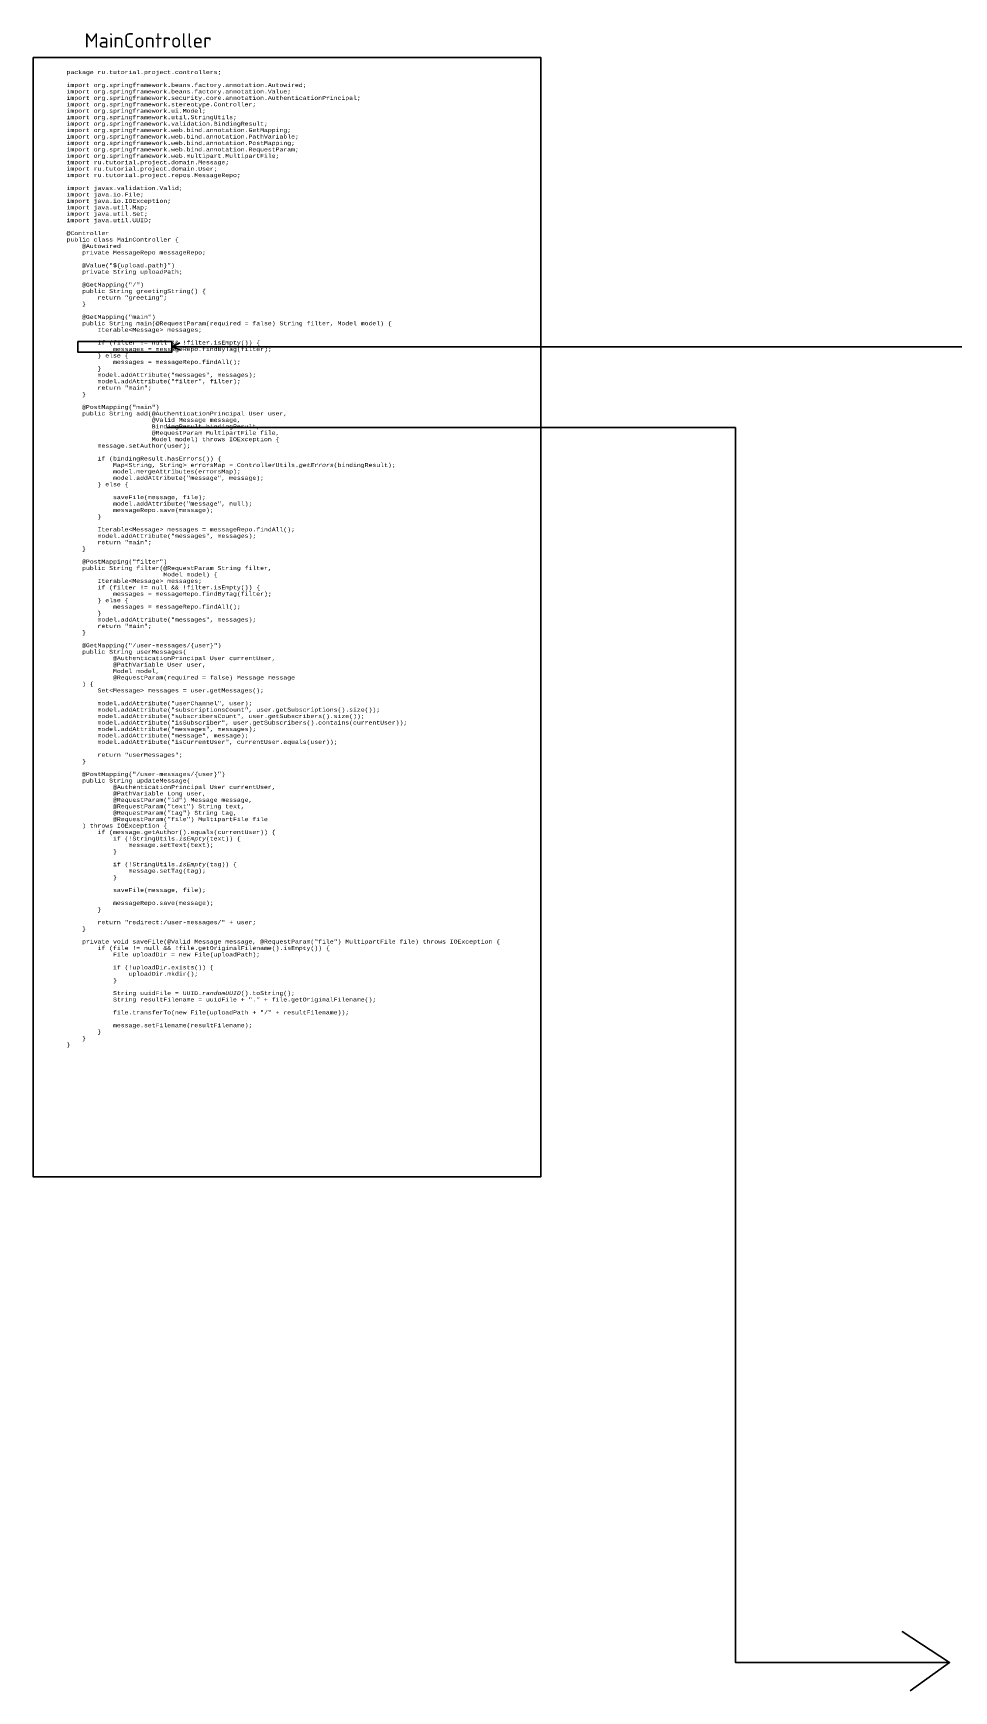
# Model space of a CAD drawing. Header units: millimetres. Extents: x 5823 to 8280, y 2612 to 3787.
# Drawn here: x 5823 to 6270, y 2982 to 3787 of the extents above; entities that cross this region are included whole.
import ezdxf

# ---------------------------------------------------------------- set-up
doc = ezdxf.new("R2010")
doc.units = ezdxf.units.MM
doc.styles.get("Standard").update_dxf_attribs({"font": 'arial.ttf'})

msp = doc.modelspace()

# ---------------------------------------------------------------- linework, layer by layer
at = {"color": 30, "lineweight": 30}
msp.add_lwpolyline([(5823, 3774.97), (6069.5, 3774.97), (6069.5, 3231.78), (5823, 3231.78)], close=True, dxfattribs=at)
at = {"color": 1, "lineweight": 30}
msp.add_lwpolyline([(5844.73, 3637.12), (5890.32, 3637.12), (5890.32, 3631.97), (5844.73, 3631.97)], close=True, dxfattribs=at)
for points in [[(5894.2, 3636.59), (5890.32, 3634.64), (5894.24, 3633.11), (5890.32, 3634.64), (6697.52, 3634.64)], [(5888.13, 3595.38), (6163.88, 3595.38), (6163.88, 2996.08), (6267.87, 2996.08), (6244.91, 3011.02), (6267.87, 2996.08), (6248.75, 2982.27)]]:
    msp.add_lwpolyline(points, dxfattribs=at)

# ---------------------------------------------------------------- texts
at = {"attachment_point": 1}
for s, width, insert, char_height in [('{\\fISOCPEUR|b0|i0|c0|p34;MainController}', 101.5882, (5847.95, 3786.8), 7), ('{\\fCourier New|b0|i0|c204|p49;\\H0.75x;\\C23;\\c3307724;package \\C9;\\c13023145;ru.tutorial.project.controllers\\C23;\\c3307724;;^J^Jimport \\C9;\\c13023145;org.springframework.beans.factory.annotation.\\C52;\\c2733499;Autowired\\C23;\\c3307724;;^Jimport \\C9;\\c13023145;org.springframework.beans.factory.annotation.\\C52;\\c2733499;Value\\C23;\\c3307724;;^Jimport \\C9;\\c13023145;org.springframework.security.core.annotation.\\C52;\\c2733499;AuthenticationPrincipal\\C23;\\c3307724;;^Jimport \\C9;\\c13023145;org.springframework.stereotype.\\C52;\\c2733499;Controller\\C23;\\c3307724;;^Jimport \\C9;\\c13023145;org.springframework.ui.Model\\C23;\\c3307724;;^Jimport \\C9;\\c13023145;org.springframework.util.StringUtils\\C23;\\c3307724;;^Jimport \\C9;\\c13023145;org.springframework.validation.BindingResult\\C23;\\c3307724;;^Jimport \\C9;\\c13023145;org.springframework.web.bind.annotation.\\C52;\\c2733499;GetMapping\\C23;\\c3307724;;^Jimport \\C9;\\c13023145;org.springframework.web.bind.annotation.\\C52;\\c2733499;PathVariable\\C23;\\c3307724;;^Jimport \\C9;\\c13023145;org.springframework.web.bind.annotation.\\C52;\\c2733499;PostMapping\\C23;\\c3307724;;^Jimport \\C9;\\c13023145;org.springframework.web.bind.annotation.\\C52;\\c2733499;RequestParam\\C23;\\c3307724;;^Jimport \\C9;\\c13023145;org.springframework.web.multipart.MultipartFile\\C23;\\c3307724;;^Jimport \\C9;\\c13023145;ru.tutorial.project.domain.Message\\C23;\\c3307724;;^Jimport \\C9;\\c13023145;ru.tutorial.project.domain.User\\C23;\\c3307724;;^Jimport \\C9;\\c13023145;ru.tutorial.project.repos.MessageRepo\\C23;\\c3307724;;^J^Jimport \\C9;\\c13023145;javax.validation.\\C52;\\c2733499;Valid\\C23;\\c3307724;;^Jimport \\C9;\\c13023145;java.io.File\\C23;\\c3307724;;^Jimport \\C9;\\c13023145;java.io.IOException\\C23;\\c3307724;;^Jimport \\C9;\\c13023145;java.util.Map\\C23;\\c3307724;;^Jimport \\C9;\\c13023145;java.util.Set\\C23;\\c3307724;;^Jimport \\C9;\\c13023145;java.util.UUID\\C23;\\c3307724;;^J^J\\C52;\\c2733499;@Controller^J\\C23;\\c3307724;public class \\C9;\\c13023145;MainController \\{^J    \\C52;\\c2733499;@Autowired^J    \\C23;\\c3307724;private \\C9;\\c13023145;MessageRepo \\C193;\\c11171480;messageRepo\\C23;\\c3307724;;^J^J    \\C52;\\c2733499;@Value\\C9;\\c13023145;(\\C75;\\c5867370;"$\\{upload.path\\}"\\C9;\\c13023145;)^J    \\C23;\\c3307724;private \\C9;\\c13023145;String \\C193;\\c11171480;uploadPath\\C23;\\c3307724;;^J^J    \\C52;\\c2733499;@GetMapping\\C9;\\c13023145;(\\C75;\\c5867370;"/"\\C9;\\c13023145;)^J    \\C23;\\c3307724;public \\C9;\\c13023145;String \\C31;\\c7194367;greetingString\\C9;\\c13023145;() \\{^J        \\C23;\\c3307724;return \\C75;\\c5867370;"greeting"\\C23;\\c3307724;;^J    \\C9;\\c13023145;\\}^J^J    \\C52;\\c2733499;@GetMapping\\C9;\\c13023145;(\\C75;\\c5867370;"main"\\C9;\\c13023145;)^J    \\C23;\\c3307724;public \\C9;\\c13023145;String \\C31;\\c7194367;main\\C9;\\c13023145;(\\C52;\\c2733499;@RequestParam\\C9;\\c13023145;(\\C254;\\c16765136;required \\C9;\\c13023145;= \\C23;\\c3307724;false\\C9;\\c13023145;) String filter\\C23;\\c3307724;, \\C9;\\c13023145;Model model) \\{^J        Iterable<Message> messages\\C23;\\c3307724;;^J^J        if \\C9;\\c13023145;(filter != \\C23;\\c3307724;null \\C9;\\c13023145;&& !filter.isEmpty()) \\{^J            messages = \\C193;\\c11171480;messageRepo\\C9;\\c13023145;.findByTag(filter)\\C23;\\c3307724;;^J        \\C9;\\c13023145;\\} \\C23;\\c3307724;else \\C9;\\c13023145;\\{^J            messages = \\C193;\\c11171480;messageRepo\\C9;\\c13023145;.findAll()\\C23;\\c3307724;;^J        \\C9;\\c13023145;\\}^J        model.addAttribute(\\C75;\\c5867370;"messages"\\C23;\\c3307724;, \\C9;\\c13023145;messages)\\C23;\\c3307724;;^J        \\C9;\\c13023145;model.addAttribute(\\C75;\\c5867370;"filter"\\C23;\\c3307724;, \\C9;\\c13023145;filter)\\C23;\\c3307724;;^J        return \\C75;\\c5867370;"main"\\C23;\\c3307724;;^J    \\C9;\\c13023145;\\}^J^J    \\C52;\\c2733499;@PostMapping\\C9;\\c13023145;(\\C75;\\c5867370;"main"\\C9;\\c13023145;)^J    \\C23;\\c3307724;public \\C9;\\c13023145;String \\C31;\\c7194367;add\\C9;\\c13023145;(\\C52;\\c2733499;@AuthenticationPrincipal \\C9;\\c13023145;User user\\C23;\\c3307724;,^J                      \\C52;\\c2733499;@Valid \\C9;\\c13023145;Message message\\C23;\\c3307724;,^J                      \\C9;\\c13023145;BindingResult bindingResult\\C23;\\c3307724;,^J                      \\C52;\\c2733499;@RequestParam \\C9;\\c13023145;MultipartFile file\\C23;\\c3307724;,^J                      \\C9;\\c13023145;Model model) \\C23;\\c3307724;throws \\C9;\\c13023145;IOException \\{^J        message.setAuthor(user)\\C23;\\c3307724;;^J^J        if \\C9;\\c13023145;(bindingResult.hasErrors()) \\{^J            Map<String\\C23;\\c3307724;, \\C9;\\c13023145;String> errorsMap = ControllerUtils.\\fCourier New|b0|i1|c204|p49;getErrors\\fCourier New|b0|i0|c204|p49;(bindingResult)\\C23;\\c3307724;;^J            \\C9;\\c13023145;model.mergeAttributes(errorsMap)\\C23;\\c3307724;;^J            \\C9;\\c13023145;model.addAttribute(\\C75;\\c5867370;"message"\\C23;\\c3307724;, \\C9;\\c13023145;message)\\C23;\\c3307724;;^J        \\C9;\\c13023145;\\} \\C23;\\c3307724;else \\C9;\\c13023145;\\{^J^J            saveFile(message\\C23;\\c3307724;, \\C9;\\c13023145;file)\\C23;\\c3307724;;^J            \\C9;\\c13023145;model.addAttribute(\\C75;\\c5867370;"message"\\C23;\\c3307724;, null\\C9;\\c13023145;)\\C23;\\c3307724;;^J            \\C193;\\c11171480;messageRepo\\C9;\\c13023145;.save(message)\\C23;\\c3307724;;^J        \\C9;\\c13023145;\\}^J^J        Iterable<Message> messages = \\C193;\\c11171480;messageRepo\\C9;\\c13023145;.findAll()\\C23;\\c3307724;;^J        \\C9;\\c13023145;model.addAttribute(\\C75;\\c5867370;"messages"\\C23;\\c3307724;, \\C9;\\c13023145;messages)\\C23;\\c3307724;;^J        return \\C75;\\c5867370;"main"\\C23;\\c3307724;;^J    \\C9;\\c13023145;\\}^J^J    \\C52;\\c2733499;@PostMapping\\C9;\\c13023145;(\\C75;\\c5867370;"filter"\\C9;\\c13023145;)^J    \\C23;\\c3307724;public \\C9;\\c13023145;String \\C31;\\c7194367;filter\\C9;\\c13023145;(\\C52;\\c2733499;@RequestParam \\C9;\\c13023145;String filter\\C23;\\c3307724;,^J                         \\C9;\\c13023145;Model model) \\{^J        Iterable<Message> messages\\C23;\\c3307724;;^J        if \\C9;\\c13023145;(filter != \\C23;\\c3307724;null \\C9;\\c13023145;&& !filter.isEmpty()) \\{^J            messages = \\C193;\\c11171480;messageRepo\\C9;\\c13023145;.findByTag(filter)\\C23;\\c3307724;;^J        \\C9;\\c13023145;\\} \\C23;\\c3307724;else \\C9;\\c13023145;\\{^J            messages = \\C193;\\c11171480;messageRepo\\C9;\\c13023145;.findAll()\\C23;\\c3307724;;^J        \\C9;\\c13023145;\\}^J        model.addAttribute(\\C75;\\c5867370;"messages"\\C23;\\c3307724;, \\C9;\\c13023145;messages)\\C23;\\c3307724;;^J        return \\C75;\\c5867370;"main"\\C23;\\c3307724;;^J    \\C9;\\c13023145;\\}^J^J    \\C52;\\c2733499;@GetMapping\\C9;\\c13023145;(\\C75;\\c5867370;"/user-messages/\\{user\\}"\\C9;\\c13023145;)^J    \\C23;\\c3307724;public \\C9;\\c13023145;String \\C31;\\c7194367;userMessages\\C9;\\c13023145;(^J            \\C52;\\c2733499;@AuthenticationPrincipal \\C9;\\c13023145;User currentUser\\C23;\\c3307724;,^J            \\C52;\\c2733499;@PathVariable \\C9;\\c13023145;User user\\C23;\\c3307724;,^J            \\C9;\\c13023145;Model model\\C23;\\c3307724;,^J            \\C52;\\c2733499;@RequestParam\\C9;\\c13023145;(\\C254;\\c16765136;required \\C9;\\c13023145;= \\C23;\\c3307724;false\\C9;\\c13023145;) Message message^J    ) \\{^J        Set<Message> messages = user.getMessages()\\C23;\\c3307724;;^J^J        \\C9;\\c13023145;model.addAttribute(\\C75;\\c5867370;"userChannel"\\C23;\\c3307724;, \\C9;\\c13023145;user)\\C23;\\c3307724;;^J        \\C9;\\c13023145;model.addAttribute(\\C75;\\c5867370;"subscriptionsCount"\\C23;\\c3307724;, \\C9;\\c13023145;user.getSubscriptions().size())\\C23;\\c3307724;;^J        \\C9;\\c13023145;model.addAttribute(\\C75;\\c5867370;"subscribersCount"\\C23;\\c3307724;, \\C9;\\c13023145;user.getSubscribers().size())\\C23;\\c3307724;;^J        \\C9;\\c13023145;model.addAttribute(\\C75;\\c5867370;"isSubscriber"\\C23;\\c3307724;, \\C9;\\c13023145;user.getSubscribers().contains(currentUser))\\C23;\\c3307724;;^J        \\C9;\\c13023145;model.addAttribute(\\C75;\\c5867370;"messages"\\C23;\\c3307724;, \\C9;\\c13023145;messages)\\C23;\\c3307724;;^J        \\C9;\\c13023145;model.addAttribute(\\C75;\\c5867370;"message"\\C23;\\c3307724;, \\C9;\\c13023145;message)\\C23;\\c3307724;;^J        \\C9;\\c13023145;model.addAttribute(\\C75;\\c5867370;"isCurrentUser"\\C23;\\c3307724;, \\C9;\\c13023145;currentUser.equals(user))\\C23;\\c3307724;;^J^J        return \\C75;\\c5867370;"userMessages"\\C23;\\c3307724;;^J    \\C9;\\c13023145;\\}^J^J    \\C52;\\c2733499;@PostMapping\\C9;\\c13023145;(\\C75;\\c5867370;"/user-messages/\\{user\\}"\\C9;\\c13023145;)^J    \\C23;\\c3307724;public \\C9;\\c13023145;String \\C31;\\c7194367;updateMessage\\C9;\\c13023145;(^J            \\C52;\\c2733499;@AuthenticationPrincipal \\C9;\\c13023145;User currentUser\\C23;\\c3307724;,^J            \\C52;\\c2733499;@PathVariable \\C9;\\c13023145;Long user\\C23;\\c3307724;,^J            \\C52;\\c2733499;@RequestParam\\C9;\\c13023145;(\\C75;\\c5867370;"id"\\C9;\\c13023145;) Message message\\C23;\\c3307724;,^J            \\C52;\\c2733499;@RequestParam\\C9;\\c13023145;(\\C75;\\c5867370;"text"\\C9;\\c13023145;) String text\\C23;\\c3307724;,^J            \\C52;\\c2733499;@RequestParam\\C9;\\c13023145;(\\C75;\\c5867370;"tag"\\C9;\\c13023145;) String tag\\C23;\\c3307724;,^J            \\C52;\\c2733499;@RequestParam\\C9;\\c13023145;(\\C75;\\c5867370;"file"\\C9;\\c13023145;) MultipartFile file^J    ) \\C23;\\c3307724;throws \\C9;\\c13023145;IOException \\{^J        \\C23;\\c3307724;if \\C9;\\c13023145;(message.getAuthor().equals(currentUser)) \\{^J            \\C23;\\c3307724;if \\C9;\\c13023145;(!StringUtils.\\fCourier New|b0|i1|c204|p49;isEmpty\\fCourier New|b0|i0|c204|p49;(text)) \\{^J                message.setText(text)\\C23;\\c3307724;;^J            \\C9;\\c13023145;\\}^J^J            \\C23;\\c3307724;if \\C9;\\c13023145;(!StringUtils.\\fCourier New|b0|i1|c204|p49;isEmpty\\fCourier New|b0|i0|c204|p49;(tag)) \\{^J                message.setTag(tag)\\C23;\\c3307724;;^J            \\C9;\\c13023145;\\}^J^J            saveFile(message\\C23;\\c3307724;, \\C9;\\c13023145;file)\\C23;\\c3307724;;^J^J            \\C193;\\c11171480;messageRepo\\C9;\\c13023145;.save(message)\\C23;\\c3307724;;^J        \\C9;\\c13023145;\\}^J^J        \\C23;\\c3307724;return \\C75;\\c5867370;"redirect:/user-messages/" \\C9;\\c13023145;+ user\\C23;\\c3307724;;^J    \\C9;\\c13023145;\\}^J^J    \\C23;\\c3307724;private void \\C31;\\c7194367;saveFile\\C9;\\c13023145;(\\C52;\\c2733499;@Valid \\C9;\\c13023145;Message message\\C23;\\c3307724;, \\C52;\\c2733499;@RequestParam\\C9;\\c13023145;(\\C75;\\c5867370;"file"\\C9;\\c13023145;) MultipartFile file) \\C23;\\c3307724;throws \\C9;\\c13023145;IOException \\{^J        \\C23;\\c3307724;if \\C9;\\c13023145;(file != \\C23;\\c3307724;null \\C9;\\c13023145;&& !file.getOriginalFilename().isEmpty()) \\{^J            File uploadDir = \\C23;\\c3307724;new \\C9;\\c13023145;File(\\C193;\\c11171480;uploadPath\\C9;\\c13023145;)\\C23;\\c3307724;;^J^J            if \\C9;\\c13023145;(!uploadDir.exists()) \\{^J                uploadDir.mkdir()\\C23;\\c3307724;;^J            \\C9;\\c13023145;\\}^J^J            String uuidFile = UUID.\\fCourier New|b0|i1|c204|p49;randomUUID\\fCourier New|b0|i0|c204|p49;().toString()\\C23;\\c3307724;;^J            \\C9;\\c13023145;String resultFilename = uuidFile + \\C75;\\c5867370;"." \\C9;\\c13023145;+ file.getOriginalFilename()\\C23;\\c3307724;;^J^J            \\C9;\\c13023145;file.transferTo(\\C23;\\c3307724;new \\C9;\\c13023145;File(\\C193;\\c11171480;uploadPath \\C9;\\c13023145;+ \\C75;\\c5867370;"/" \\C9;\\c13023145;+ resultFilename))\\C23;\\c3307724;;^J^J            \\C9;\\c13023145;message.setFilename(resultFilename)\\C23;\\c3307724;;^J        \\C9;\\c13023145;\\}^J    \\}^J\\}}', 270.4729, (5839.23, 3768.82), 2.5)]:
    msp.add_mtext_dynamic_manual_height_columns(s, width=width, gutter_width=12.5, heights=[0], dxfattribs=dict(at, insert=insert, char_height=char_height))

doc.saveas('drawing.dxf')
